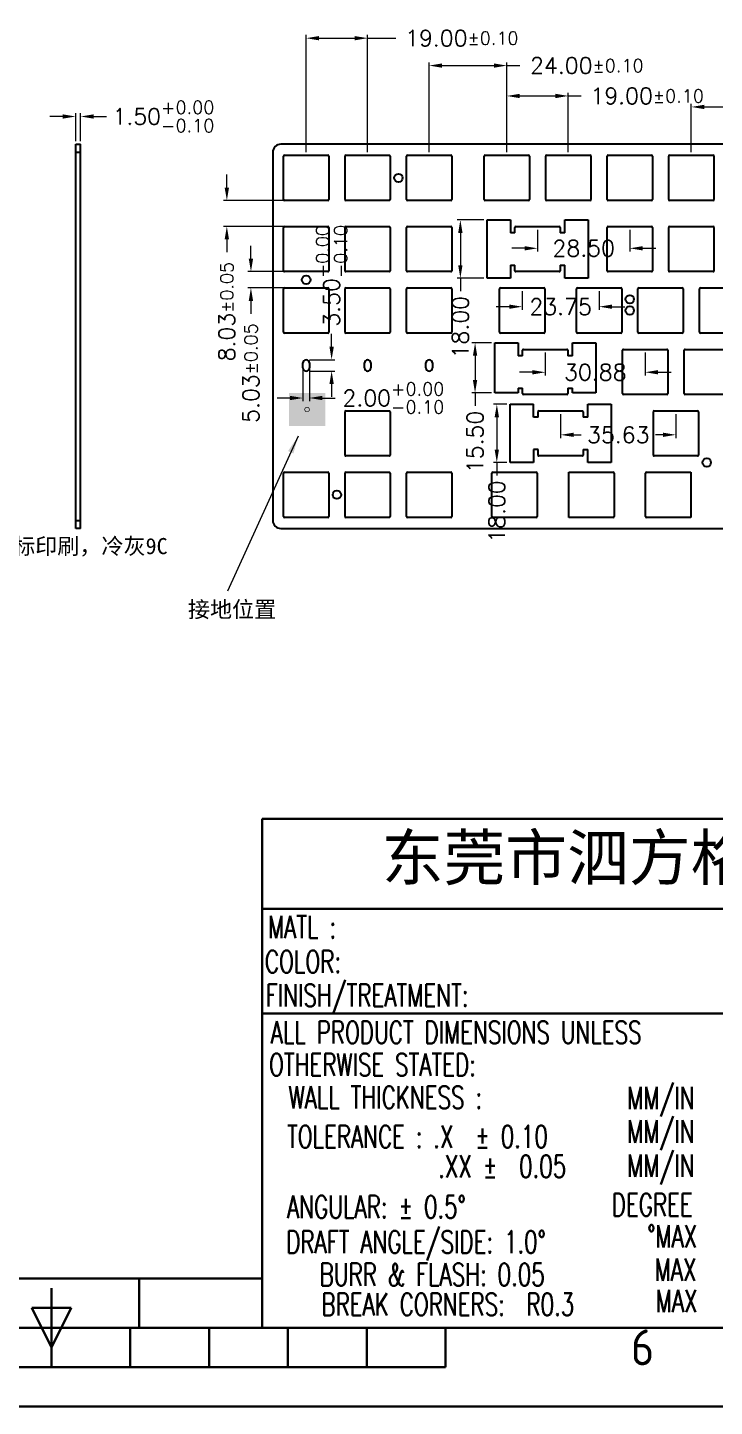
# Model space of a CAD drawing. Header units: inches. Extents: x 19872 to 20895, y -3871 to -3154.
# Drawn here: x 20375.8 to 20588, y -3871 to -3444.7 of the extents above; entities that cross this region are included whole.
import ezdxf
from ezdxf.enums import TextEntityAlignment as Align

# ---------------------------------------------------------------- set-up
doc = ezdxf.new("R2010")
doc.units = ezdxf.units.IN
doc.header["$LTSCALE"] = 1.21
doc.header["$MEASUREMENT"] = 0
doc.header["$PDMODE"] = 3
doc.header["$PDSIZE"] = 0.3125
doc.layers.get('0').update_dxf_attribs({"linetype": 'CONTINUOUS'})
doc.layers.get('Defpoints').update_dxf_attribs({"linetype": 'CONTINUOUS'})
for name, color, linetype in [('BOTTOMOVERLAY', 54, 'CONTINUOUS'), ('TOPLAYER', 1, 'CONTINUOUS'), ('TOPOVERLAY', 2, 'CONTINUOUS'), ('TOPPASTE', 8, 'CONTINUOUS'), ('TOPSOLDER', 216, 'CONTINUOUS'), ('图层1', 7, 'CONTINUOUS')]:
    doc.layers.add(name, color=color, linetype=linetype)
doc.layers.add('图框层', color=7, linetype='CONTINUOUS', lineweight=35)
doc.styles.add('ISO Proportional', font='isocp.shx')
doc.styles.add('ROMANS', font='romans.shx', dxfattribs={"bigfont": 'gbcbig.shx'})
doc.styles.get("Standard").update_dxf_attribs({"font": 'txt.shx', "bigfont": '@extfont2.shx'})
doc.dimstyles.new('铝板', dxfattribs={"dimtxt": 5, "dimasz": 4, "dimexe": 1, "dimexo": 1, "dimgap": 1.5, "dimtad": 0, "dimzin": 0, "dimdsep": 46, "dimtxsty": 'ROMANS', "dimcen": 1, "dimclrd": 4, "dimclre": 4, "dimclrt": 6, "dimadec": 0, "dimazin": 0, "dimtm": 1e-09, "dimtfac": 0.8, "dimtofl": 0, "dimtmove": 0, "dimatfit": 3, "dimfxl": 0, "dimtolj": 1, "dimtzin": 0, "dimlwd": 20, "dimlwe": 20, "dimarcsym": 0})
doc.dimstyles.new('长铝条', dxfattribs={"dimtxt": 7, "dimasz": 5.5, "dimexe": 1, "dimexo": 1, "dimgap": 1.5, "dimtad": 0, "dimzin": 0, "dimdsep": 46, "dimtxsty": 'ISO Proportional', "dimcen": 1, "dimclrd": 4, "dimclre": 4, "dimclrt": 6, "dimadec": 0, "dimazin": 0, "dimtm": 1e-09, "dimtfac": 0.8, "dimtofl": 0, "dimtmove": 0, "dimatfit": 3, "dimfxl": 0, "dimtolj": 1, "dimtzin": 0, "dimlwd": 20, "dimlwe": 20, "dimarcsym": 0})

# ---------------------------------------------------------------- blocks, each defined once
blk = doc.blocks.new('*D433')
at = {"layer": 'Defpoints', "color": 0}
for p in [(20392.19, -3472.16), (20390.69, -3480.75), (20392.19, -3480.75)]:
    blk.add_point(p, dxfattribs=at)
at = {"layer": '图层1', "color": 4, "lineweight": 20}
for p, q in [((20386.69, -3472.16), (20382.69, -3472.16)), ((20390.69, -3479.75), (20390.69, -3471.16)), ((20392.19, -3479.75), (20392.19, -3471.16)), ((20396.19, -3472.16), (20400.19, -3472.16))]:
    blk.add_line(p, q, dxfattribs=at)
at = {"layer": '图层1', "color": 4}
for points in [[(20386.69, -3471.5), (20386.69, -3472.83), (20390.69, -3472.16)], [(20396.19, -3471.5), (20396.19, -3472.83), (20392.19, -3472.16)]]:
    blk.add_solid(points, dxfattribs=at)
at = {"layer": '图层1', "color": 6, "insert": (20417.79, -3472.16), "char_height": 5, "attachment_point": 5, "style": 'ROMANS'}
blk.add_mtext('\\A1;1.50{\\H4.000000;\\S+0.00^ -0.10;}', dxfattribs=at)
blk = doc.blocks.new('*D443')
at = {"layer": 'Defpoints', "color": 0}
for p in [(20480.88, -3447.94), (20461.88, -3484.16), (20480.88, -3484.16)]:
    blk.add_point(p, dxfattribs=at)
at = {"layer": '图层1', "color": 4, "lineweight": 20}
for p, q in [((20461.88, -3483.16), (20461.88, -3446.94)), ((20465.88, -3447.94), (20476.88, -3447.94)), ((20480.88, -3483.16), (20480.88, -3446.94)), ((20480.88, -3447.94), (20489.61, -3447.94))]:
    blk.add_line(p, q, dxfattribs=at)
at = {"layer": '图层1', "color": 4}
for points in [[(20465.88, -3447.28), (20465.88, -3448.61), (20461.88, -3447.94)], [(20476.88, -3447.28), (20476.88, -3448.61), (20480.88, -3447.94)]]:
    blk.add_solid(points, dxfattribs=at)
at = {"layer": '图层1', "color": 6, "insert": (20509.97, -3447.94), "char_height": 5, "attachment_point": 5, "style": 'ROMANS'}
blk.add_mtext('\\A1;19.00{\\H4.000000;±0.10}', dxfattribs=at)
blk = doc.blocks.new('*D419')
at = {"layer": 'Defpoints', "color": 0}
for p in [(20523.88, -3456.41), (20499.88, -3484.16), (20523.88, -3484.16)]:
    blk.add_point(p, dxfattribs=at)
at = {"layer": '图层1', "color": 4, "lineweight": 20}
for p, q in [((20499.88, -3483.16), (20499.88, -3455.41)), ((20503.88, -3456.41), (20519.88, -3456.41)), ((20523.88, -3483.16), (20523.88, -3455.41)), ((20523.88, -3456.41), (20527.88, -3456.41))]:
    blk.add_line(p, q, dxfattribs=at)
at = {"layer": '图层1', "color": 4}
for points in [[(20503.88, -3455.75), (20503.88, -3457.08), (20499.88, -3456.41)], [(20519.88, -3455.75), (20519.88, -3457.08), (20523.88, -3456.41)]]:
    blk.add_solid(points, dxfattribs=at)
at = {"layer": '图层1', "color": 6, "insert": (20548.6, -3456.41), "char_height": 5, "attachment_point": 5, "style": 'ROMANS'}
blk.add_mtext('\\A1;24.00{\\H4.000000;±0.10}', dxfattribs=at)
blk = doc.blocks.new('*D420')
at = {"layer": 'Defpoints', "color": 0}
for p in [(20542.88, -3465.81), (20523.88, -3484.16), (20542.88, -3484.16)]:
    blk.add_point(p, dxfattribs=at)
at = {"layer": '图层1', "color": 4, "lineweight": 20}
for p, q in [((20523.88, -3483.16), (20523.88, -3464.81)), ((20527.88, -3465.81), (20538.88, -3465.81)), ((20542.88, -3483.16), (20542.88, -3464.81)), ((20542.88, -3465.81), (20546.88, -3465.81))]:
    blk.add_line(p, q, dxfattribs=at)
at = {"layer": '图层1', "color": 4}
for points in [[(20527.88, -3465.14), (20527.88, -3466.48), (20523.88, -3465.81)], [(20538.88, -3465.14), (20538.88, -3466.48), (20542.88, -3465.81)]]:
    blk.add_solid(points, dxfattribs=at)
at = {"layer": '图层1', "color": 6, "insert": (20567.24, -3465.81), "char_height": 5, "attachment_point": 5, "style": 'ROMANS'}
blk.add_mtext('\\A1;19.00{\\H4.000000;±0.10}', dxfattribs=at)
blk = doc.blocks.new('*D421')
at = {"layer": 'Defpoints', "color": 0}
for p in [(20609.38, -3469.21), (20580.88, -3484.16), (20609.38, -3484.16)]:
    blk.add_point(p, dxfattribs=at)
at = {"layer": '图层1', "color": 4, "lineweight": 20}
for p, q in [((20580.88, -3483.16), (20580.88, -3468.21)), ((20584.88, -3469.21), (20605.38, -3469.21)), ((20609.38, -3483.16), (20609.38, -3468.21)), ((20609.38, -3469.21), (20613.38, -3469.21))]:
    blk.add_line(p, q, dxfattribs=at)
at = {"layer": '图层1', "color": 4}
for points in [[(20584.88, -3468.54), (20584.88, -3469.87), (20580.88, -3469.21)], [(20605.38, -3468.54), (20605.38, -3469.87), (20609.38, -3469.21)]]:
    blk.add_solid(points, dxfattribs=at)
at = {"layer": '图层1', "color": 6, "insert": (20634.1, -3469.21), "char_height": 5, "attachment_point": 5, "style": 'ROMANS'}
blk.add_mtext('\\A1;28.50{\\H4.000000;±0.10}', dxfattribs=at)
blk = doc.blocks.new('*D444')
at = {"layer": 'Defpoints', "color": 0}
for p in [(20461.88, -3498.13), (20437.38, -3506.16), (20461.88, -3506.16)]:
    blk.add_point(p, dxfattribs=at)
at = {"layer": '图层1', "color": 4, "lineweight": 20}
for p, q in [((20437.38, -3494.13), (20437.38, -3490.13)), ((20460.88, -3498.13), (20436.38, -3498.13)), ((20460.88, -3506.16), (20436.38, -3506.16)), ((20437.38, -3510.16), (20437.38, -3514.16))]:
    blk.add_line(p, q, dxfattribs=at)
at = {"layer": '图层1', "color": 4}
for points in [[(20436.71, -3494.13), (20438.05, -3494.13), (20437.38, -3498.13)], [(20436.71, -3510.16), (20438.05, -3510.16), (20437.38, -3506.16)]]:
    blk.add_solid(points, dxfattribs=at)
at = {"layer": '图层1', "color": 6, "insert": (20437.38, -3532.49), "char_height": 5, "attachment_point": 5, "rotation": 90, "style": 'ROMANS'}
blk.add_mtext('\\A1;8.03{\\H4.000000;±0.05}', dxfattribs=at)
blk = doc.blocks.new('*D424')
at = {"layer": 'Defpoints', "color": 0}
for p in [(20459.48, -3520.13), (20444.82, -3525.16), (20459.48, -3525.16)]:
    blk.add_point(p, dxfattribs=at)
at = {"layer": '图层1', "color": 4, "lineweight": 20}
for p, q in [((20444.82, -3516.13), (20444.82, -3512.13)), ((20458.48, -3520.13), (20443.82, -3520.13)), ((20458.48, -3525.16), (20443.82, -3525.16)), ((20444.82, -3529.16), (20444.82, -3533.16))]:
    blk.add_line(p, q, dxfattribs=at)
at = {"layer": '图层1', "color": 4}
for points in [[(20444.15, -3516.13), (20445.49, -3516.13), (20444.82, -3520.13)], [(20444.15, -3529.16), (20445.49, -3529.16), (20444.82, -3525.16)]]:
    blk.add_solid(points, dxfattribs=at)
at = {"layer": '图层1', "color": 6, "insert": (20444.82, -3551.49), "char_height": 5, "attachment_point": 5, "rotation": 90, "style": 'ROMANS'}
blk.add_mtext('\\A1;5.03{\\H4.000000;±0.05}', dxfattribs=at)
blk = doc.blocks.new('*D446')
at = {"layer": 'Defpoints', "color": 0}
for p in [(20535.76, -3544.16), (20566.63, -3544.16), (20566.63, -3551.25)]:
    blk.add_point(p, dxfattribs=at)
at = {"layer": '图层1', "color": 4, "lineweight": 20}
for p, q in [((20535.76, -3545.16), (20535.76, -3552.25)), ((20566.63, -3545.16), (20566.63, -3552.25)), ((20531.76, -3551.25), (20527.76, -3551.25)), ((20570.63, -3551.25), (20574.63, -3551.25))]:
    blk.add_line(p, q, dxfattribs=at)
at = {"layer": '图层1', "color": 4}
for points in [[(20531.76, -3550.58), (20531.76, -3551.92), (20535.76, -3551.25)], [(20570.63, -3550.58), (20570.63, -3551.92), (20566.63, -3551.25)]]:
    blk.add_solid(points, dxfattribs=at)
at = {"layer": '图层1', "color": 6, "insert": (20551.2, -3551.25), "char_height": 5, "attachment_point": 5, "style": 'ROMANS'}
blk.add_mtext('\\A1;30.88', dxfattribs=at)
blk = doc.blocks.new('*D447')
at = {"layer": 'Defpoints', "color": 0}
for p in [(20540.51, -3563.16), (20576.13, -3563.16), (20576.13, -3570.59)]:
    blk.add_point(p, dxfattribs=at)
at = {"layer": '图层1', "color": 4, "lineweight": 20}
for p, q in [((20540.51, -3564.16), (20540.51, -3571.59)), ((20576.13, -3564.16), (20576.13, -3571.59)), ((20544.51, -3570.59), (20546.82, -3570.59)), ((20572.13, -3570.59), (20569.82, -3570.59))]:
    blk.add_line(p, q, dxfattribs=at)
at = {"layer": '图层1', "color": 4}
for points in [[(20544.51, -3569.92), (20544.51, -3571.25), (20540.51, -3570.59)], [(20572.13, -3569.92), (20572.13, -3571.25), (20576.13, -3570.59)]]:
    blk.add_solid(points, dxfattribs=at)
at = {"layer": '图层1', "color": 6, "insert": (20558.32, -3570.59), "char_height": 5, "attachment_point": 5, "style": 'ROMANS'}
blk.add_mtext('\\A1;35.63', dxfattribs=at)
blk = doc.blocks.new('*D426')
at = {"layer": 'Defpoints', "color": 0}
for p in [(20533.38, -3506.16), (20561.88, -3506.16), (20561.88, -3512.92)]:
    blk.add_point(p, dxfattribs=at)
at = {"layer": '图层1', "color": 4, "lineweight": 20}
for p, q in [((20533.38, -3507.16), (20533.38, -3513.92)), ((20561.88, -3507.16), (20561.88, -3513.92)), ((20529.38, -3512.92), (20525.38, -3512.92)), ((20565.88, -3512.92), (20569.88, -3512.92))]:
    blk.add_line(p, q, dxfattribs=at)
at = {"layer": '图层1', "color": 4}
for points in [[(20529.38, -3512.25), (20529.38, -3513.58), (20533.38, -3512.92)], [(20565.88, -3512.25), (20565.88, -3513.58), (20561.88, -3512.92)]]:
    blk.add_solid(points, dxfattribs=at)
at = {"layer": '图层1', "color": 6, "insert": (20547.63, -3512.92), "char_height": 5, "attachment_point": 5, "style": 'ROMANS'}
blk.add_mtext('\\A1;28.50', dxfattribs=at)
blk = doc.blocks.new('*D451')
at = {"layer": 'Defpoints', "color": 0}
for p in [(20528.63, -3525.16), (20552.38, -3525.16), (20552.38, -3530.97)]:
    blk.add_point(p, dxfattribs=at)
at = {"layer": '图层1', "color": 4, "lineweight": 20}
for p, q in [((20528.63, -3526.16), (20528.63, -3531.97)), ((20552.38, -3526.16), (20552.38, -3531.97)), ((20524.63, -3530.97), (20520.63, -3530.97)), ((20556.38, -3530.97), (20560.38, -3530.97))]:
    blk.add_line(p, q, dxfattribs=at)
at = {"layer": '图层1', "color": 4}
for points in [[(20524.63, -3530.31), (20524.63, -3531.64), (20528.63, -3530.97)], [(20556.38, -3530.31), (20556.38, -3531.64), (20552.38, -3530.97)]]:
    blk.add_solid(points, dxfattribs=at)
at = {"layer": '图层1', "color": 6, "insert": (20540.51, -3530.97), "char_height": 5, "attachment_point": 5, "style": 'ROMANS'}
blk.add_mtext('\\A1;23.75', dxfattribs=at)
blk = doc.blocks.new('*D428')
at = {"layer": 'Defpoints', "color": 0}
for p in [(20517.78, -3504.14), (20509.52, -3522.14), (20517.78, -3522.14)]:
    blk.add_point(p, dxfattribs=at)
at = {"layer": '图层1', "color": 4, "lineweight": 20}
for p, q in [((20516.78, -3504.14), (20508.52, -3504.14)), ((20509.52, -3508.14), (20509.52, -3518.14)), ((20516.78, -3522.14), (20508.52, -3522.14)), ((20509.52, -3522.14), (20509.52, -3526.14))]:
    blk.add_line(p, q, dxfattribs=at)
at = {"layer": '图层1', "color": 4}
for points in [[(20508.86, -3508.14), (20510.19, -3508.14), (20509.52, -3504.14)], [(20508.86, -3518.14), (20510.19, -3518.14), (20509.52, -3522.14)]]:
    blk.add_solid(points, dxfattribs=at)
at = {"layer": '图层1', "color": 6, "insert": (20509.52, -3537.29), "char_height": 5, "attachment_point": 5, "rotation": 90, "style": 'ROMANS'}
blk.add_mtext('\\A1;18.00', dxfattribs=at)
blk = doc.blocks.new('*D429')
at = {"layer": 'Defpoints', "color": 0}
for p in [(20520.16, -3542.14), (20514.07, -3557.64), (20520.16, -3557.64)]:
    blk.add_point(p, dxfattribs=at)
at = {"layer": '图层1', "color": 4, "lineweight": 20}
for p, q in [((20519.16, -3542.14), (20513.07, -3542.14)), ((20514.07, -3546.14), (20514.07, -3553.64)), ((20519.16, -3557.64), (20513.07, -3557.64)), ((20514.07, -3557.64), (20514.07, -3561.64))]:
    blk.add_line(p, q, dxfattribs=at)
at = {"layer": '图层1', "color": 4}
for points in [[(20513.4, -3546.14), (20514.74, -3546.14), (20514.07, -3542.14)], [(20513.4, -3553.64), (20514.74, -3553.64), (20514.07, -3557.64)]]:
    blk.add_solid(points, dxfattribs=at)
at = {"layer": '图层1', "color": 6, "insert": (20514.07, -3572.79), "char_height": 5, "attachment_point": 5, "rotation": 90, "style": 'ROMANS'}
blk.add_mtext('\\A1;15.50', dxfattribs=at)
blk = doc.blocks.new('*D430')
at = {"layer": 'Defpoints', "color": 0}
for p in [(20524.91, -3561.14), (20520.79, -3579.14), (20524.91, -3579.14)]:
    blk.add_point(p, dxfattribs=at)
at = {"layer": '图层1', "color": 4, "lineweight": 20}
for p, q in [((20523.91, -3561.14), (20519.79, -3561.14)), ((20520.79, -3565.14), (20520.79, -3575.14)), ((20523.91, -3579.14), (20519.79, -3579.14)), ((20520.79, -3579.14), (20520.79, -3583.14))]:
    blk.add_line(p, q, dxfattribs=at)
at = {"layer": '图层1', "color": 4}
for points in [[(20520.12, -3565.14), (20521.46, -3565.14), (20520.79, -3561.14)], [(20520.12, -3575.14), (20521.46, -3575.14), (20520.79, -3579.14)]]:
    blk.add_solid(points, dxfattribs=at)
at = {"layer": '图层1', "color": 6, "insert": (20520.79, -3594.29), "char_height": 5, "attachment_point": 5, "rotation": 90, "style": 'ROMANS'}
blk.add_mtext('\\A1;18.00', dxfattribs=at)
blk = doc.blocks.new('*D452')
at = {"layer": 'Defpoints', "color": 0}
for p in [(20460.88, -3549.13), (20462.88, -3549.13), (20462.88, -3559.21)]:
    blk.add_point(p, dxfattribs=at)
at = {"layer": '图层1', "color": 4, "lineweight": 20}
for p, q in [((20460.88, -3550.13), (20460.88, -3560.21)), ((20462.88, -3550.13), (20462.88, -3560.21)), ((20456.88, -3559.21), (20452.88, -3559.21)), ((20466.88, -3559.21), (20470.88, -3559.21))]:
    blk.add_line(p, q, dxfattribs=at)
at = {"layer": '图层1', "color": 4}
for points in [[(20456.88, -3558.54), (20456.88, -3559.88), (20460.88, -3559.21)], [(20466.88, -3558.54), (20466.88, -3559.88), (20462.88, -3559.21)]]:
    blk.add_solid(points, dxfattribs=at)
at = {"layer": '图层1', "color": 6, "insert": (20488.84, -3559.21), "char_height": 5, "attachment_point": 5, "style": 'ROMANS'}
blk.add_mtext('\\A1;2.00{\\H4.000000;\\S+0.00^ -0.10;}', dxfattribs=at)
blk = doc.blocks.new('*D453')
at = {"layer": 'Defpoints', "color": 0}
for p in [(20461.88, -3547.38), (20461.88, -3550.88), (20469.75, -3550.88)]:
    blk.add_point(p, dxfattribs=at)
at = {"layer": '图层1', "color": 4, "lineweight": 20}
for p, q in [((20469.75, -3543.38), (20469.75, -3539.38)), ((20462.88, -3547.38), (20470.75, -3547.38)), ((20462.88, -3550.88), (20470.75, -3550.88)), ((20469.75, -3554.88), (20469.75, -3558.88))]:
    blk.add_line(p, q, dxfattribs=at)
at = {"layer": '图层1', "color": 4}
for points in [[(20469.08, -3543.38), (20470.42, -3543.38), (20469.75, -3547.38)], [(20469.08, -3554.88), (20470.42, -3554.88), (20469.75, -3550.88)]]:
    blk.add_solid(points, dxfattribs=at)
at = {"layer": '图层1', "color": 6, "insert": (20469.75, -3521.43), "char_height": 5, "attachment_point": 5, "rotation": 90, "style": 'ROMANS'}
blk.add_mtext('\\A1;3.50{\\H4.000000;\\S+0.00^ -0.10;}', dxfattribs=at)
blk = doc.blocks.new('P_193')
at = {"layer": 'BOTTOMOVERLAY'}
for points, const_width in [([(0.712511, 0, 1), (-0.712511, 0, 1)], 0.2), ([(-0.762511, 0, 1), (-0.662511, 0, 1)], 0.1), ([(0.662511, 0, 1), (0.762511, 0, 1)], 0.1)]:
    blk.add_lwpolyline(points, format="xyb", close=True, dxfattribs=dict(at, const_width=const_width))
at = {"layer": 'TOPLAYER'}
blk.add_solid([(-5.499999, -5), (5.499999, -5), (-5.499999, 5), (5.499999, 5)], dxfattribs=at)
at = {"layer": 'TOPOVERLAY'}
for points, const_width in [([(0.700001, 0, 1), (-0.700001, 0, 1)], 0.15001), ([(-0.737504, 0, 1), (-0.662498, 0, 1)], 0.075004), ([(0.662498, 0, 1), (0.737504, 0, 1)], 0.075004)]:
    blk.add_lwpolyline(points, format="xyb", close=True, dxfattribs=dict(at, const_width=const_width))
at = {"layer": 'TOPPASTE'}
blk.add_solid([(-5.499999, -5), (5.499999, -5), (-5.499999, 5), (5.499999, 5)], dxfattribs=at)
at = {"layer": 'TOPSOLDER'}
blk.add_solid([(-5.601599, -5.1016), (5.601599, -5.1016), (-5.601599, 5.1016), (5.601599, 5.1016)], dxfattribs=at)

msp = doc.modelspace()

# ---------------------------------------------------------------- linework, layer by layer
at = {"color": 7, "linetype": 'Continuous'}
for p, q in [((20390.691, -3599.546), (20390.691, -3480.746)), ((20390.691, -3480.746), (20392.191, -3480.746)), ((20392.191, -3483.246), (20390.691, -3483.246)), ((20392.191, -3599.546), (20392.191, -3480.746)), ((20451.578, -3483.246), (20451.578, -3597.046)), ((20451.578, -3483.246), (20451.578, -3597.046)), ((20797.679, -3480.746), (20454.078, -3480.746)), ((20797.679, -3480.746), (20454.078, -3480.746)), ((20454.898, -3497.846), (20454.898, -3484.436)), ((20454.898, -3497.846), (20454.898, -3484.436)), ((20455.178, -3484.156), (20468.588, -3484.156)), ((20455.178, -3484.156), (20468.588, -3484.156)), ((20468.868, -3484.436), (20468.868, -3497.846)), ((20468.868, -3484.436), (20468.868, -3497.846)), ((20473.898, -3497.846), (20473.898, -3484.436)), ((20474.178, -3484.156), (20487.588, -3484.156)), ((20487.868, -3484.436), (20487.868, -3497.846)), ((20492.898, -3497.846), (20492.898, -3484.436)), ((20493.178, -3484.156), (20506.588, -3484.156)), ((20506.868, -3484.436), (20506.868, -3497.846)), ((20516.898, -3497.846), (20516.898, -3484.436)), ((20517.178, -3484.156), (20530.588, -3484.156)), ((20530.868, -3484.436), (20530.868, -3497.846)), ((20535.898, -3497.846), (20535.898, -3484.436)), ((20536.178, -3484.156), (20549.588, -3484.156)), ((20549.868, -3484.436), (20549.868, -3497.846)), ((20554.898, -3497.846), (20554.898, -3484.436)), ((20555.178, -3484.156), (20568.588, -3484.156)), ((20568.868, -3484.436), (20568.868, -3497.846)), ((20573.898, -3497.846), (20573.898, -3484.436)), ((20574.178, -3484.156), (20587.588, -3484.156)), ((20587.868, -3484.436), (20587.868, -3497.846)), ((20468.588, -3498.126), (20455.178, -3498.126)), ((20468.588, -3498.126), (20455.178, -3498.126)), ((20487.588, -3498.126), (20474.178, -3498.126)), ((20506.588, -3498.126), (20493.178, -3498.126)), ((20530.588, -3498.126), (20517.178, -3498.126)), ((20549.588, -3498.126), (20536.178, -3498.126)), ((20568.588, -3498.126), (20555.178, -3498.126)), ((20587.588, -3498.126), (20574.178, -3498.126)), ((20517.783, -3522.144), (20517.783, -3504.144)), ((20517.783, -3504.144), (20524.983, -3504.144)), ((20524.983, -3504.144), (20524.983, -3508.144)), ((20541.783, -3508.144), (20541.783, -3504.144)), ((20541.783, -3504.144), (20548.983, -3504.144)), ((20548.983, -3504.144), (20548.983, -3522.144)), ((20454.898, -3519.849), (20454.898, -3506.439)), ((20455.178, -3506.159), (20468.588, -3506.159)), ((20468.868, -3506.439), (20468.868, -3519.849)), ((20473.898, -3519.849), (20473.898, -3506.439)), ((20474.178, -3506.159), (20487.588, -3506.159)), ((20487.868, -3506.439), (20487.868, -3519.849)), ((20492.898, -3519.849), (20492.898, -3506.439)), ((20493.178, -3506.159), (20506.588, -3506.159)), ((20506.868, -3506.439), (20506.868, -3519.849)), ((20526.398, -3508.144), (20524.983, -3508.144)), ((20526.398, -3508.144), (20526.398, -3506.439)), ((20526.678, -3506.159), (20540.088, -3506.159)), ((20540.368, -3506.439), (20540.368, -3508.144)), ((20541.783, -3508.144), (20540.368, -3508.144)), ((20554.898, -3519.849), (20554.898, -3506.439)), ((20555.178, -3506.159), (20568.588, -3506.159)), ((20568.868, -3506.439), (20568.868, -3519.849)), ((20573.898, -3519.849), (20573.898, -3506.439)), ((20574.178, -3506.159), (20587.588, -3506.159)), ((20587.868, -3506.439), (20587.868, -3519.849)), ((20468.588, -3520.129), (20455.178, -3520.129)), ((20487.588, -3520.129), (20474.178, -3520.129)), ((20506.588, -3520.129), (20493.178, -3520.129)), ((20524.983, -3518.144), (20524.983, -3522.144)), ((20524.983, -3518.144), (20526.398, -3518.144)), ((20526.398, -3519.849), (20526.398, -3518.144)), ((20540.088, -3520.129), (20526.678, -3520.129)), ((20540.368, -3518.144), (20540.368, -3519.849)), ((20540.368, -3518.144), (20541.783, -3518.144)), ((20541.783, -3522.144), (20541.783, -3518.144)), ((20568.588, -3520.129), (20555.178, -3520.129)), ((20587.588, -3520.129), (20574.178, -3520.129)), ((20454.898, -3538.849), (20454.898, -3525.439)), ((20455.178, -3525.159), (20468.588, -3525.159)), ((20468.868, -3525.439), (20468.868, -3538.849)), ((20473.898, -3538.849), (20473.898, -3525.439)), ((20474.178, -3525.159), (20487.588, -3525.159)), ((20487.868, -3525.439), (20487.868, -3538.849)), ((20492.898, -3538.849), (20492.898, -3525.439)), ((20493.178, -3525.159), (20506.588, -3525.159)), ((20506.868, -3525.439), (20506.868, -3538.849)), ((20524.983, -3522.144), (20517.783, -3522.144)), ((20521.648, -3538.849), (20521.648, -3525.439)), ((20521.648, -3538.849), (20521.648, -3525.439)), ((20521.928, -3525.159), (20535.338, -3525.159)), ((20521.928, -3525.159), (20535.338, -3525.159)), ((20535.618, -3525.439), (20535.618, -3538.849)), ((20535.618, -3525.439), (20535.618, -3538.849)), ((20548.983, -3522.144), (20541.783, -3522.144)), ((20545.398, -3538.849), (20545.398, -3525.439)), ((20545.398, -3538.849), (20545.398, -3525.439)), ((20545.678, -3525.159), (20559.088, -3525.159)), ((20545.678, -3525.159), (20559.088, -3525.159)), ((20559.368, -3525.439), (20559.368, -3538.849)), ((20559.368, -3525.439), (20559.368, -3538.849)), ((20564.398, -3538.849), (20564.398, -3525.439)), ((20564.398, -3538.849), (20564.398, -3525.439)), ((20564.678, -3525.159), (20578.088, -3525.159)), ((20564.678, -3525.159), (20578.088, -3525.159)), ((20578.368, -3525.439), (20578.368, -3538.849)), ((20583.398, -3538.849), (20583.398, -3525.439)), ((20583.678, -3525.159), (20597.088, -3525.159)), ((20468.588, -3539.129), (20455.178, -3539.129)), ((20487.588, -3539.129), (20474.178, -3539.129)), ((20506.588, -3539.129), (20493.178, -3539.129)), ((20520.158, -3557.644), (20520.158, -3542.144)), ((20520.158, -3542.144), (20527.358, -3542.144)), ((20535.338, -3539.129), (20521.928, -3539.129)), ((20535.338, -3539.129), (20521.928, -3539.129)), ((20527.358, -3542.144), (20527.358, -3546.144)), ((20544.158, -3546.144), (20544.158, -3542.144)), ((20544.158, -3542.144), (20551.358, -3542.144)), ((20559.088, -3539.129), (20545.678, -3539.129)), ((20559.088, -3539.129), (20545.678, -3539.129)), ((20551.358, -3542.144), (20551.358, -3557.644)), ((20578.088, -3539.129), (20564.678, -3539.129)), ((20578.088, -3539.129), (20564.678, -3539.129)), ((20597.088, -3539.129), (20583.678, -3539.129)), ((20528.773, -3546.144), (20527.358, -3546.144)), ((20528.773, -3546.144), (20528.773, -3544.439)), ((20529.053, -3544.159), (20542.463, -3544.159)), ((20542.743, -3544.439), (20542.743, -3546.144)), ((20544.158, -3546.144), (20542.743, -3546.144)), ((20559.648, -3557.849), (20559.648, -3544.439)), ((20559.648, -3557.849), (20559.648, -3544.439)), ((20559.928, -3544.159), (20573.338, -3544.159)), ((20559.928, -3544.159), (20573.338, -3544.159)), ((20573.618, -3544.439), (20573.618, -3557.849)), ((20578.648, -3557.849), (20578.648, -3544.439)), ((20578.928, -3544.159), (20592.338, -3544.159)), ((20460.883, -3549.879), (20460.883, -3548.379)), ((20462.883, -3548.379), (20462.883, -3549.879)), ((20479.883, -3549.879), (20479.883, -3548.379)), ((20481.883, -3548.379), (20481.883, -3549.879)), ((20498.883, -3549.879), (20498.883, -3548.379)), ((20500.883, -3548.379), (20500.883, -3549.879)), ((20527.358, -3557.644), (20520.158, -3557.644)), ((20527.358, -3556.144), (20527.358, -3557.644)), ((20527.358, -3556.144), (20528.773, -3556.144)), ((20528.773, -3557.849), (20528.773, -3556.144)), ((20542.463, -3558.129), (20529.053, -3558.129)), ((20542.743, -3556.144), (20542.743, -3557.849)), ((20542.743, -3556.144), (20544.158, -3556.144)), ((20544.158, -3557.644), (20544.158, -3556.144)), ((20551.358, -3557.644), (20544.158, -3557.644)), ((20573.338, -3558.129), (20559.928, -3558.129)), ((20573.338, -3558.129), (20559.928, -3558.129)), ((20592.338, -3558.129), (20578.928, -3558.129)), ((20473.898, -3576.849), (20473.898, -3563.439)), ((20474.178, -3563.159), (20487.588, -3563.159)), ((20487.868, -3563.439), (20487.868, -3576.849)), ((20524.908, -3579.144), (20524.908, -3561.144)), ((20524.908, -3561.144), (20532.108, -3561.144)), ((20532.108, -3565.144), (20532.108, -3561.144)), ((20533.523, -3565.144), (20533.523, -3563.439)), ((20533.803, -3563.159), (20547.213, -3563.159)), ((20547.493, -3563.439), (20547.493, -3565.144)), ((20548.908, -3565.144), (20548.908, -3561.144)), ((20548.908, -3561.144), (20556.108, -3561.144)), ((20556.108, -3561.144), (20556.108, -3579.144)), ((20569.148, -3576.849), (20569.148, -3563.439)), ((20569.148, -3576.849), (20569.148, -3563.439)), ((20569.428, -3563.159), (20582.838, -3563.159)), ((20569.428, -3563.159), (20582.838, -3563.159)), ((20583.118, -3563.439), (20583.118, -3576.849)), ((20583.118, -3563.439), (20583.118, -3576.849)), ((20533.523, -3565.144), (20532.108, -3565.144)), ((20548.908, -3565.144), (20547.493, -3565.144)), ((20487.588, -3577.129), (20474.178, -3577.129)), ((20532.108, -3575.144), (20532.108, -3579.144)), ((20533.523, -3575.144), (20532.108, -3575.144)), ((20533.523, -3576.849), (20533.523, -3575.144)), ((20547.213, -3577.129), (20533.803, -3577.129)), ((20547.493, -3575.144), (20547.493, -3576.849)), ((20547.493, -3575.144), (20548.908, -3575.144)), ((20548.908, -3579.144), (20548.908, -3575.144)), ((20582.838, -3577.129), (20569.428, -3577.129)), ((20582.838, -3577.129), (20569.428, -3577.129)), ((20532.108, -3579.144), (20524.908, -3579.144)), ((20556.108, -3579.144), (20548.908, -3579.144)), ((20454.898, -3595.849), (20454.898, -3582.439)), ((20455.178, -3582.159), (20468.588, -3582.159)), ((20468.868, -3582.439), (20468.868, -3595.849)), ((20473.898, -3595.849), (20473.898, -3582.439)), ((20474.178, -3582.159), (20487.588, -3582.159)), ((20487.868, -3582.439), (20487.868, -3595.849)), ((20492.898, -3595.849), (20492.898, -3582.439)), ((20493.178, -3582.159), (20506.588, -3582.159)), ((20506.868, -3582.439), (20506.868, -3595.849)), ((20519.273, -3595.849), (20519.273, -3582.439)), ((20519.273, -3595.849), (20519.273, -3582.439)), ((20519.553, -3582.159), (20532.963, -3582.159)), ((20519.553, -3582.159), (20532.963, -3582.159)), ((20533.243, -3582.439), (20533.243, -3595.849)), ((20533.243, -3582.439), (20533.243, -3595.849)), ((20543.023, -3596.129), (20543.023, -3582.159)), ((20543.023, -3582.159), (20556.713, -3582.159)), ((20556.993, -3582.439), (20556.993, -3595.849)), ((20566.773, -3595.849), (20566.773, -3582.439)), ((20567.053, -3582.159), (20580.743, -3582.159)), ((20580.743, -3582.159), (20580.743, -3596.129)), ((20390.691, -3597.046), (20392.191, -3597.046)), ((20468.588, -3596.129), (20455.178, -3596.129)), ((20487.588, -3596.129), (20474.178, -3596.129)), ((20506.588, -3596.129), (20493.178, -3596.129)), ((20532.963, -3596.129), (20519.553, -3596.129)), ((20532.963, -3596.129), (20519.553, -3596.129)), ((20556.713, -3596.129), (20543.023, -3596.129)), ((20580.743, -3596.129), (20567.053, -3596.129)), ((20392.191, -3599.546), (20390.691, -3599.546)), ((20454.078, -3599.546), (20797.679, -3599.546)), ((20454.078, -3599.546), (20797.679, -3599.546))]:
    msp.add_line(p, q, dxfattribs=at)
for centre in [(20490.383, -3491.156), (20461.883, -3522.659), (20561.868, -3528.659), (20561.868, -3532.159), (20585.633, -3579.144), (20471.383, -3589.129)]:
    msp.add_circle(centre, 1.3, dxfattribs=at)
for centre, radius, start, end in [((20454.078, -3483.246), 2.5, 90, 180), ((20454.078, -3483.246), 2.5, 90, 180), ((20455.178, -3484.436), 0.28, 90, 180), ((20455.178, -3484.436), 0.28, 90, 180), ((20468.588, -3484.436), 0.28, 0, 90), ((20468.588, -3484.436), 0.28, 0, 90), ((20474.178, -3484.436), 0.28, 90, 180), ((20487.588, -3484.436), 0.28, 0, 90), ((20493.178, -3484.436), 0.28, 90, 180), ((20506.588, -3484.436), 0.28, 0, 90), ((20517.178, -3484.436), 0.28, 90, 180), ((20530.588, -3484.436), 0.28, 0, 90), ((20536.178, -3484.436), 0.28, 90, 180), ((20549.588, -3484.436), 0.28, 0, 90), ((20555.178, -3484.436), 0.28, 90, 180), ((20568.588, -3484.436), 0.28, 0, 90), ((20574.178, -3484.436), 0.28, 90, 180), ((20587.588, -3484.436), 0.28, 0, 90), ((20455.178, -3497.846), 0.28, 180, 270), ((20455.178, -3497.846), 0.28, 180, 270), ((20468.588, -3497.846), 0.28, 270, 0), ((20468.588, -3497.846), 0.28, 270, 0), ((20474.178, -3497.846), 0.28, 180, 270), ((20487.588, -3497.846), 0.28, 270, 0), ((20493.178, -3497.846), 0.28, 180, 270), ((20506.588, -3497.846), 0.28, 270, 0), ((20517.178, -3497.846), 0.28, 180, 270), ((20530.588, -3497.846), 0.28, 270, 0), ((20536.178, -3497.846), 0.28, 180, 270), ((20549.588, -3497.846), 0.28, 270, 0), ((20555.178, -3497.846), 0.28, 180, 270), ((20568.588, -3497.846), 0.28, 270, 0), ((20574.178, -3497.846), 0.28, 180, 270), ((20587.588, -3497.846), 0.28, 270, 0), ((20455.178, -3506.439), 0.28, 90, 180), ((20468.588, -3506.439), 0.28, 0, 90), ((20474.178, -3506.439), 0.28, 90, 180), ((20487.588, -3506.439), 0.28, 0, 90), ((20493.178, -3506.439), 0.28, 90, 180), ((20506.588, -3506.439), 0.28, 0, 90), ((20526.678, -3506.439), 0.28, 90, 180), ((20540.088, -3506.439), 0.28, 0, 90), ((20555.178, -3506.439), 0.28, 90, 180), ((20568.588, -3506.439), 0.28, 0, 90), ((20574.178, -3506.439), 0.28, 90, 180), ((20587.588, -3506.439), 0.28, 0, 90), ((20455.178, -3519.849), 0.28, 180, 270), ((20468.588, -3519.849), 0.28, 270, 0), ((20474.178, -3519.849), 0.28, 180, 270), ((20487.588, -3519.849), 0.28, 270, 0), ((20493.178, -3519.849), 0.28, 180, 270), ((20506.588, -3519.849), 0.28, 270, 0), ((20526.678, -3519.849), 0.28, 180, 270), ((20540.088, -3519.849), 0.28, 270, 0), ((20555.178, -3519.849), 0.28, 180, 270), ((20568.588, -3519.849), 0.28, 270, 0), ((20574.178, -3519.849), 0.28, 180, 270), ((20587.588, -3519.849), 0.28, 270, 0), ((20455.178, -3525.439), 0.28, 90, 180), ((20468.588, -3525.439), 0.28, 0, 90), ((20474.178, -3525.439), 0.28, 90, 180), ((20487.588, -3525.439), 0.28, 0, 90), ((20493.178, -3525.439), 0.28, 90, 180), ((20506.588, -3525.439), 0.28, 0, 90), ((20521.928, -3525.439), 0.28, 90, 180), ((20521.928, -3525.439), 0.28, 90, 180), ((20535.338, -3525.439), 0.28, 0, 90), ((20535.338, -3525.439), 0.28, 0, 90), ((20545.678, -3525.439), 0.28, 90, 180), ((20545.678, -3525.439), 0.28, 90, 180), ((20559.088, -3525.439), 0.28, 0, 90), ((20559.088, -3525.439), 0.28, 0, 90), ((20564.678, -3525.439), 0.28, 90, 180), ((20564.678, -3525.439), 0.28, 90, 180), ((20578.088, -3525.439), 0.28, 0, 90), ((20583.678, -3525.439), 0.28, 90, 180), ((20455.178, -3538.849), 0.28, 180, 270), ((20468.588, -3538.849), 0.28, 270, 0), ((20474.178, -3538.849), 0.28, 180, 270), ((20487.588, -3538.849), 0.28, 270, 0), ((20493.178, -3538.849), 0.28, 180, 270), ((20506.588, -3538.849), 0.28, 270, 0), ((20521.928, -3538.849), 0.28, 180, 270), ((20521.928, -3538.849), 0.28, 180, 270), ((20535.338, -3538.849), 0.28, 270, 0), ((20535.338, -3538.849), 0.28, 270, 0), ((20545.678, -3538.849), 0.28, 180, 270), ((20545.678, -3538.849), 0.28, 180, 270), ((20559.088, -3538.849), 0.28, 270, 0), ((20559.088, -3538.849), 0.28, 270, 0), ((20564.678, -3538.849), 0.28, 180, 270), ((20564.678, -3538.849), 0.28, 180, 270), ((20578.088, -3538.849), 0.28, 270, 0), ((20583.678, -3538.849), 0.28, 180, 270), ((20461.883, -3548.379), 1, 0, 180), ((20480.883, -3548.379), 1, 0, 180), ((20499.883, -3548.379), 1, 0, 180), ((20529.053, -3544.439), 0.28, 90, 180), ((20542.463, -3544.439), 0.28, 0, 90), ((20559.928, -3544.439), 0.28, 90, 180), ((20559.928, -3544.439), 0.28, 90, 180), ((20573.338, -3544.439), 0.28, 0, 90), ((20578.928, -3544.439), 0.28, 90, 180), ((20461.883, -3549.879), 1, 180, 0), ((20480.883, -3549.879), 1, 180, 0), ((20499.883, -3549.879), 1, 180, 0), ((20529.053, -3557.849), 0.28, 180, 270), ((20542.463, -3557.849), 0.28, 270, 0), ((20559.928, -3557.849), 0.28, 180, 270), ((20559.928, -3557.849), 0.28, 180, 270), ((20573.338, -3557.849), 0.28, 270, 0), ((20578.928, -3557.849), 0.28, 180, 270), ((20474.178, -3563.439), 0.28, 90, 180), ((20487.588, -3563.439), 0.28, 0, 90), ((20533.803, -3563.439), 0.28, 90, 180), ((20547.213, -3563.439), 0.28, 0, 90), ((20569.428, -3563.439), 0.28, 90, 180), ((20569.428, -3563.439), 0.28, 90, 180), ((20582.838, -3563.439), 0.28, 0, 90), ((20582.838, -3563.439), 0.28, 0, 90), ((20474.178, -3576.849), 0.28, 180, 270), ((20487.588, -3576.849), 0.28, 270, 0), ((20533.803, -3576.849), 0.28, 180, 270), ((20547.213, -3576.849), 0.28, 270, 0), ((20569.428, -3576.849), 0.28, 180, 270), ((20569.428, -3576.849), 0.28, 180, 270), ((20582.838, -3576.849), 0.28, 270, 0), ((20582.838, -3576.849), 0.28, 270, 0), ((20455.178, -3582.439), 0.28, 90, 180), ((20468.588, -3582.439), 0.28, 0, 90), ((20474.178, -3582.439), 0.28, 90, 180), ((20487.588, -3582.439), 0.28, 0, 90), ((20493.178, -3582.439), 0.28, 90, 180), ((20506.588, -3582.439), 0.28, 0, 90), ((20519.553, -3582.439), 0.28, 90, 180), ((20519.553, -3582.439), 0.28, 90, 180), ((20532.963, -3582.439), 0.28, 0, 90), ((20532.963, -3582.439), 0.28, 0, 90), ((20556.713, -3582.439), 0.28, 0, 90), ((20567.053, -3582.439), 0.28, 90, 180), ((20454.078, -3597.046), 2.5, 180, 270), ((20455.178, -3595.849), 0.28, 180, 270), ((20468.588, -3595.849), 0.28, 270, 0), ((20474.178, -3595.849), 0.28, 180, 270), ((20487.588, -3595.849), 0.28, 270, 0), ((20493.178, -3595.849), 0.28, 180, 270), ((20506.588, -3595.849), 0.28, 270, 0), ((20519.553, -3595.849), 0.28, 180, 270), ((20519.553, -3595.849), 0.28, 180, 270), ((20532.963, -3595.849), 0.28, 270, 0), ((20532.963, -3595.849), 0.28, 270, 0), ((20556.713, -3595.849), 0.28, 270, 0), ((20567.053, -3595.849), 0.28, 180, 270)]:
    msp.add_arc(centre, radius, start, end, dxfattribs=at)
at = {"layer": '图框层', "color": 0, "lineweight": 30}
for p, q in [((20448.247, -3689.357), (20448.247, -3846.684)), ((20870.174, -3689.357), (20448.247, -3689.357)), ((20448.247, -3717.121), (20870.174, -3717.121)), ((20448.247, -3749.511), (20870.174, -3749.511)), ((20448.247, -3785.926), (20448.247, -3846.684)), ((20169.67, -3831.495), (20448.247, -3831.495)), ((20410.273, -3831.495), (20410.273, -3846.684)), ((20383.2, -3846.684), (20383.2, -3834.51)), ((20383.2, -3852.771), (20377.113, -3840.597)), ((20377.113, -3840.597), (20389.287, -3840.597)), ((20389.287, -3840.597), (20383.2, -3852.771)), ((19896.226, -3846.684), (20870.174, -3846.684)), ((20169.67, -3846.684), (20448.247, -3846.684)), ((20383.2, -3846.684), (20383.2, -3858.858)), ((20407.548, -3858.858), (20407.548, -3846.684)), ((20431.897, -3858.858), (20431.897, -3846.684)), ((20448.247, -3846.684), (20870.174, -3846.684)), ((20456.246, -3858.858), (20456.246, -3846.684)), ((20480.595, -3858.858), (20480.595, -3846.684)), ((20504.943, -3858.858), (20504.943, -3846.684)), ((20261.456, -3858.858), (20504.943, -3858.858)), ((20894.522, -3871.033), (19871.877, -3871.033))]:
    msp.add_line(p, q, dxfattribs=at)

# ---------------------------------------------------------------- block references
at = {"xscale": -1}
msp.add_blockref('P_193', (20462.163, -3562.774), dxfattribs=at)

# ---------------------------------------------------------------- texts
at = {"layer": '图层1', "color": 1, "char_height": 5, "attachment_point": 1}
for s, insert in [('{\\fSimSun|b0|i0|c134|p2;3个灯标印刷，冷灰9C}', (20354.321, -3602.503)), ('{\\fSimSun|b0|i0|c134|p2;接地位置}', (20425.356, -3622.062))]:
    msp.add_mtext_dynamic_manual_height_columns(s, width=67.3548, gutter_width=1, heights=[0], dxfattribs=dict(at, insert=insert))
at = {"layer": '图框层', "color": 0, "lineweight": 30, "style": 'ROMANS', "width": 0.7}
for s, height, p in [('MATL :', 6.9409, (20450.095, -3726.253)), ('COLOR:', 6.9409, (20449.16, -3736.951)), ('FINISH/TREATMENT:', 6.94089, (20449.394, -3747.359)), ('ALL PRODUCT DIMENSIONS UNLESS', 6.94089, (20450.982, -3758.843)), ('OTHERWISE STATED:', 6.94089, (20450.426, -3768.852)), ('WALL THICKNESS :', 6.94089, (20456.475, -3778.958)), ('MM/IN', 6.9409, (20561.082, -3779.115)), ('MM/IN', 6.9409, (20561.082, -3789.501)), ('TOLERANCE : .X  %%P 0.10', 6.94089, (20455.964, -3791.07)), (' .XX %%P  0.05', 6.94089, (20499.342, -3800.28)), ('MM/IN', 6.9409, (20561.082, -3800.073)), ('ANGULAR: %%P 0.5%%D', 6.94089, (20456.013, -3812.798)), ('DEGREE', 6.9409, (20556.316, -3812.158)), ('DRAFT ANGLE/SIDE: 1.0%%D', 6.94089, (20455.743, -3823.633)), ('%%DMAX', 6.9409, (20567.3, -3821.88)), ('MAX', 6.9409, (20569.579, -3832.214)), ('MAX', 6.9409, (20569.909, -3841.876))]:
    msp.add_text(s, height=height, dxfattribs=at).set_placement(p)
for s, p in [('BURR & FLASH: 0.05', (20535.593, -3833.714)), ('BREAK CORNERS:  R0.3', (20544.719, -3842.961))]:
    msp.add_text(s, height=6.94089, dxfattribs=at).set_placement(p, align=Align.RIGHT)
at = {"layer": '图框层', "color": 0, "lineweight": 30, "style": 'ISO Proportional'}
msp.add_text('6', height=11.103, dxfattribs=at).set_placement((20565.815, -3852.771), align=Align.MIDDLE)
at = {"layer": '图框层', "color": 0, "lineweight": 30, "insert": (20485.223, -3694.3), "char_height": 14, "width": 291.56693, "attachment_point": 1}
msp.add_mtext('{\\fSimSun|b0|i0|c134|p2;\\C256;东莞市泗方格电子科技有限公司}', dxfattribs=at)

# ---------------------------------------------------------------- dimensions: what is measured, and where the dimension line sits
at = {"layer": '图层1'}
for base, p1, p2, override, picture, middle in [((20480.883, -3447.943), (20461.883, -3484.156), (20480.883, -3484.156), {"dimtol": 1, "dimtp": 0.1, "dimtm": 0.1}, '*D443', (20509.972, -3447.943)), ((20523.883, -3456.415), (20499.883, -3484.156), (20523.883, -3484.156), {"dimtol": 1, "dimtp": 0.1, "dimtm": 0.1}, '*D419', (20548.597, -3456.415)), ((20462.883, -3559.209), (20460.883, -3549.129), (20462.883, -3549.129), {"dimgap": 1.5, "dimtol": 1, "dimlim": 0, "dimtm": 0.1}, '*D452', (20488.835, -3559.209))]:
    dim = msp.add_linear_dim(base=base, p1=p1, p2=p2, dimstyle='铝板', override=override, dxfattribs=at)
    dim.commit()
    dim.dimension.update_dxf_attribs({"geometry": picture, "text_midpoint": middle, "dimtype": 160})
for base, p1, p2, override, picture, middle in [((20542.883, -3465.809), (20523.883, -3484.156), (20542.883, -3484.156), {"dimtol": 1, "dimtp": 0.1, "dimtm": 0.1}, '*D420', (20567.24, -3465.809)), ((20609.383, -3469.206), (20580.883, -3484.156), (20609.383, -3484.156), {"dimtol": 1, "dimtp": 0.1, "dimtm": 0.1}, '*D421', (20634.097, -3469.206)), ((20392.191, -3472.163), (20390.691, -3480.746), (20392.191, -3480.746), {"dimgap": 1.5, "dimtol": 1, "dimlim": 0, "dimtm": 0.1}, '*D433', (20417.786, -3472.163))]:
    dim = msp.add_linear_dim(base=base, p1=p1, p2=p2, dimstyle='铝板', override=override, dxfattribs=at)
    dim.commit()
    dim.dimension.update_dxf_attribs({"geometry": picture, "text_midpoint": middle})
for base, p1, p2, override, picture, middle in [((20437.379, -3506.159), (20461.883, -3498.126), (20461.883, -3506.159), {"dimtol": 1, "dimtp": 0.05, "dimtm": 0.05}, '*D444', (20437.379, -3532.492)), ((20469.749, -3550.879), (20461.883, -3547.379), (20461.883, -3550.879), {"dimtol": 1, "dimtm": 0.1}, '*D453', (20469.749, -3521.426))]:
    dim = msp.add_linear_dim(base=base, p1=p1, p2=p2, angle=90, dimstyle='铝板', override=override, dxfattribs=at)
    dim.commit()
    dim.dimension.update_dxf_attribs({"geometry": picture, "text_midpoint": middle, "dimtype": 160})
for base, p1, p2, picture, middle in [((20509.524, -3522.144), (20517.783, -3504.144), (20517.783, -3522.144), '*D428', (20509.524, -3537.287)), ((20514.069, -3557.644), (20520.158, -3542.144), (20520.158, -3557.644), '*D429', (20514.069, -3572.787))]:
    dim = msp.add_linear_dim(base=base, p1=p1, p2=p2, angle=90, dimstyle='铝板', dxfattribs=at)
    dim.commit()
    dim.dimension.update_dxf_attribs({"geometry": picture, "text_midpoint": middle, "dimtype": 160})
for base, p1, p2, picture, middle in [((20561.883, -3512.918), (20533.383, -3506.159), (20561.883, -3506.159), '*D426', (20547.633, -3512.918)), ((20552.383, -3530.973), (20528.633, -3525.159), (20552.383, -3525.159), '*D451', (20540.508, -3530.973)), ((20566.632651198, -3551.248907253), (20535.757651199, -3544.158853582), (20566.632651198, -3544.158853582), '*D446', (20551.195151199, -3551.248907253)), ((20576.1326512, -3570.587725186), (20540.507651199, -3563.15885358), (20576.1326512, -3563.15885358), '*D447', (20558.3201512, -3570.587725186))]:
    dim = msp.add_linear_dim(base=base, p1=p1, p2=p2, dimstyle='铝板', dxfattribs=at)
    dim.commit()
    dim.dimension.update_dxf_attribs({"geometry": picture, "text_midpoint": middle})
dim = msp.add_linear_dim(base=(20444.82, -3525.159), p1=(20459.484, -3520.129), p2=(20459.484, -3525.159), angle=90, dimstyle='铝板', override={"dimtol": 1, "dimtp": 0.05, "dimtm": 0.05}, dxfattribs=at)
dim.commit()
dim.dimension.update_dxf_attribs({"geometry": '*D424', "text_midpoint": (20444.82, -3551.492)})
dim = msp.add_linear_dim(base=(20520.789, -3579.144), p1=(20524.908, -3561.144), p2=(20524.908, -3579.144), angle=90, dimstyle='铝板', dxfattribs=at)
dim.commit()
dim.dimension.update_dxf_attribs({"geometry": '*D430', "text_midpoint": (20520.789, -3594.287)})

# ---------------------------------------------------------------- leaders
msp.add_leader([(20459.405, -3570.982), (20437.585, -3618.982)], dimstyle='长铝条', override={"dimgap": 1.5, "dimtad": 0}, dxfattribs=at)

doc.saveas('drawing.dxf')
